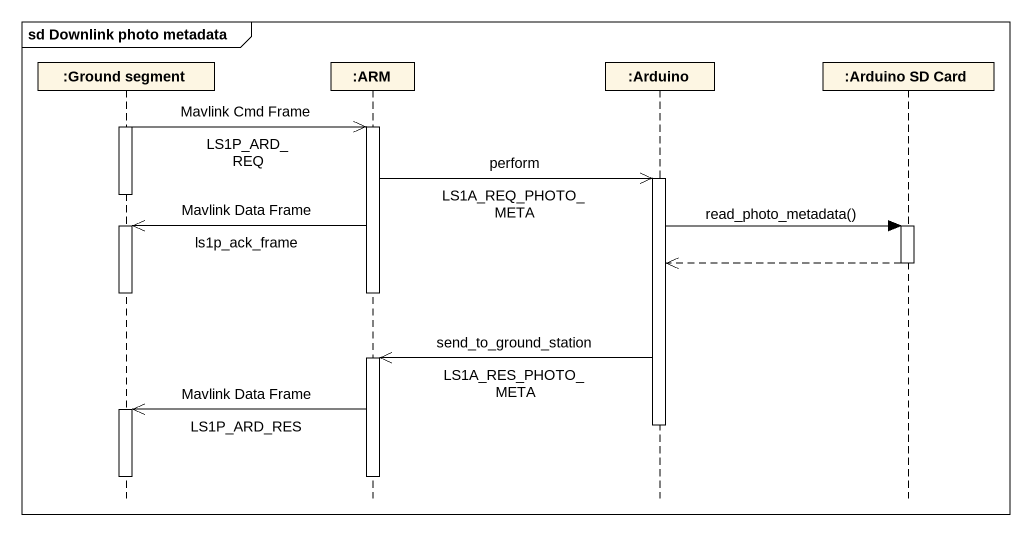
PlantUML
@startuml
mainframe sd Downlink photo metadata
hide footbox
participant ":Ground segment" as Ground_segment
participant ":ARM" as ARM
participant ":Arduino" as Arduino
participant ":Arduino SD Card" as Arduino_SD_Card

activate Ground_segment
Ground_segment ->> ARM : Mavlink Cmd Frame\nLS1P_ARD_REQ
activate ARM
ARM ->> Arduino : perform\nLS1A_REQ_PHOTO_META
activate Arduino
deactivate Ground_segment
ARM ->> Ground_segment : Mavlink Data Frame\nls1p_ack_frame
Arduino -> Arduino_SD_Card : read_photo_metadata()
activate Ground_segment
activate Arduino_SD_Card
Arduino_SD_Card -->> Arduino
deactivate Arduino_SD_Card
deactivate Ground_segment
deactivate ARM
Arduino ->> ARM : send_to_ground_station\nLS1A_RES_PHOTO_META
activate ARM
ARM ->> Ground_segment : Mavlink Data Frame\nLS1P_ARD_RES
activate Ground_segment
deactivate Arduino
deactivate Ground_segment
deactivate ARM
@enduml
